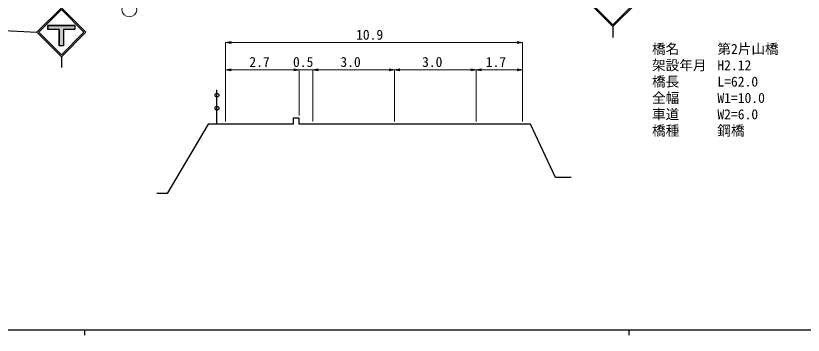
# Model space of a CAD drawing. Units: millimetres at full size, sheet at 1:1000, with parts at other scales. Extents: x 40000 to 680000, y 20000 to 380000.
# Drawn here: x 155404 to 300014, y 204000 to 262669 of the extents above; entities that cross this region are included whole.
import ezdxf
from ezdxf.enums import TextEntityAlignment as Align

# ---------------------------------------------------------------- set-up
doc = ezdxf.new("R2010")
doc.units = ezdxf.units.MM
doc.header["$LTSCALE"] = 1000
for name, color, linetype, lineweight in [('M-BGD', 7, 'Continuous', 25), ('M-STR-HTXT', 7, 'Continuous', 13), ('M-STR-STRC', 7, 'Continuous', 25), ('M-TTL-BAND', 7, 'Continuous', 25)]:
    doc.layers.add(name, color=color, linetype=linetype, lineweight=lineweight)
doc.styles.add('ＭＳ ゴシック', font='')
doc.styles.get('ＭＳ ゴシック').set_extended_font_data('MS Gothic')

# ---------------------------------------------------------------- blocks, each defined once
blk = doc.blocks.new('open_arrow')
at = {"color": 0, "linetype": 'Continuous', "lineweight": -2}
blk.add_lwpolyline([(7.5, 1.25), (0, 0), (7.5, -1.25)], dxfattribs=at)

msp = doc.modelspace()

# ---------------------------------------------------------------- hatches: boundary and pattern name
at = {"layer": 'M-STR-STRC'}
msp.add_hatch(color=256, dxfattribs=at).paths.add_polyline_path([(161281, 260151), (163406, 260151), (163406, 257151), (164156, 257151), (164156, 260151), (166281, 260151), (166281, 260901), (161281, 260901)])

# ---------------------------------------------------------------- linework, layer by layer
at = {"layer": 'M-BGD'}
msp.add_line((192353, 242756), (192353, 249077), dxfattribs=at)
msp.add_lwpolyline([(257413, 232979), (254518, 232979), (249915, 242750), (207450, 242750), (207450, 243854), (206331, 243854), (206331, 242750), (193950, 242750), (190756, 242763), (183229, 230054), (181339, 230054)], dxfattribs=at)
for centre in [(192353, 248088), (192353, 245678)]:
    msp.add_circle(centre, 350, dxfattribs=at)
at = {"layer": 'M-STR-HTXT'}
for p, q in [((193950, 243250), (193950, 257751)), ((193950, 257750), (248450, 257750)), ((248450, 243250), (248450, 257751)), ((207450, 252750), (193950, 252750)), ((211950, 252750), (205450, 252750)), ((207450, 244354), (207450, 252751)), ((209950, 243250), (209950, 252751)), ((224950, 252750), (209950, 252750)), ((224950, 243250), (224950, 252751)), ((239950, 252750), (224950, 252750)), ((239950, 243250), (239950, 252751)), ((248450, 252750), (239950, 252750))]:
    msp.add_line(p, q, dxfattribs=at)
msp.add_circle((176265, 263817), 1350, dxfattribs=at)
at = {"layer": 'M-STR-STRC'}
for p, q in [((260557, 265173), (265057, 260672)), ((260911, 265173), (265057, 261025)), ((265057, 261025), (269204, 265172)), ((265057, 260672), (269557, 265172)), ((159281, 259652), (163781, 264152)), ((159635, 259652), (163781, 263798)), ((168282, 259651), (163781, 264152)), ((167928, 259651), (163781, 263798)), ((130992, 261191), (159281, 259652)), ((166281, 260901), (161281, 260901)), ((161281, 260901), (161281, 260151)), ((166281, 260901), (166281, 260151)), ((265057, 260672), (265057, 258672)), ((159281, 259652), (163781, 255151)), ((159635, 259652), (163781, 255505)), ((163406, 260151), (161281, 260151)), ((163406, 260151), (163406, 257151)), ((163781, 255505), (167928, 259651)), ((163782, 255151), (168282, 259651)), ((164156, 260151), (164156, 257151)), ((166281, 260151), (164156, 260151)), ((164156, 257151), (163406, 257151)), ((163781, 255151), (163781, 253151))]:
    msp.add_line(p, q, dxfattribs=at)
msp.add_lwpolyline([(161281, 260901), (166281, 260901), (166281, 260151), (164156, 260151), (164156, 257151), (163406, 257151), (163406, 260151), (161281, 260151)], close=True, dxfattribs=at)
at = {"layer": 'M-TTL-BAND'}
for p, q in [((40000, 205000), (579000, 205000)), ((168000, 205000), (168000, 204000)), ((268000, 205000), (268000, 204000))]:
    msp.add_line(p, q, dxfattribs=at)

# ---------------------------------------------------------------- block references
at = {"layer": 'M-STR-HTXT', "xscale": 133, "yscale": 133}
for p in [(193950, 257750), (193950, 252750), (209950, 252750), (209950, 252750), (224950, 252750), (239950, 252750)]:
    msp.add_blockref('open_arrow', p, dxfattribs=at)
at = {"layer": 'M-STR-HTXT', "xscale": 133, "yscale": 133, "rotation": 180}
for p in [(248450, 257750), (207450, 252750), (207450, 252750), (224950, 252750), (239950, 252750), (248450, 252750)]:
    msp.add_blockref('open_arrow', p, dxfattribs=at)

# ---------------------------------------------------------------- texts
at = {"layer": 'M-STR-HTXT', "style": 'ＭＳ ゴシック'}
for s, p in [('10.9', (220387, 259188)), ('2.7', (200170, 254188)), ('0.5', (208182, 254188)), ('3.0', (216881, 254188)), ('3.0', (231881, 254188)), ('1.7', (243587, 254188))]:
    msp.add_text(s, height=1833, dxfattribs=at).set_placement(p, align=Align.MIDDLE_CENTER)
for s, p in [('橋名', (272244, 255117)), ('第2片山橋', (284244, 255117)), ('架設年月', (272244, 252117)), ('H2.12', (284244, 252117)), ('橋長', (272244, 249117)), ('L=62.0', (284244, 249117)), ('全幅', (272244, 246117)), ('W1=10.0', (284244, 246117)), ('車道', (272244, 243117)), ('W2=6.0', (284244, 243117)), ('橋種', (272244, 240117)), ('鋼橋', (284244, 240117))]:
    msp.add_text(s, height=1833, dxfattribs=at).set_placement(p, align=Align.BOTTOM_LEFT)

doc.saveas('drawing.dxf')
